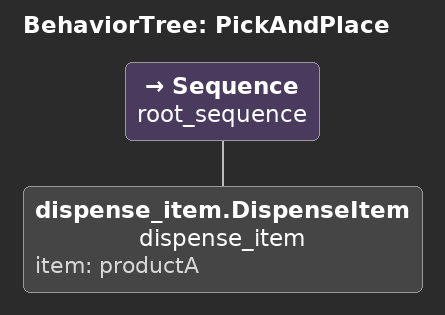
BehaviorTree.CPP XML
<?xml version='1.0'?>
<root main_tree_to_execute="PickAndPlace">
  <BehaviorTree ID="PickAndPlace">
    <Sequence name="root_sequence">
      <dispense_item.DispenseItem name="dispense_item" item="productA" />

    </Sequence>
  </BehaviorTree>
</root>
